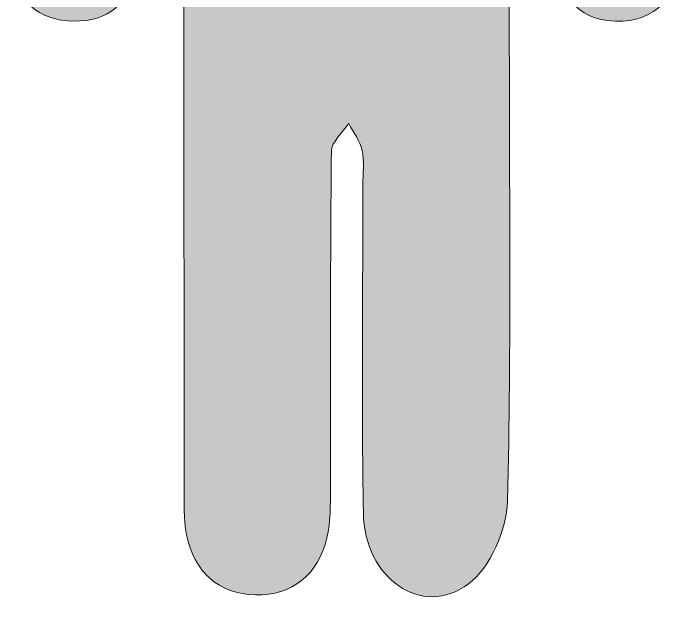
# Model space of a CAD drawing. Header units: inches. Extents: x 239 to 842, y -901 to -178.
# Drawn here: x 599.1 to 842.3, y -759.5 to -539.9 of the extents above; entities that cross this region are included whole.
import ezdxf

# ---------------------------------------------------------------- set-up
doc = ezdxf.new("R2010")
doc.units = ezdxf.units.IN
doc.header["$MEASUREMENT"] = 0
doc.layers.add('Layer 1', color=7, linetype='Continuous')

# ---------------------------------------------------------------- blocks, each defined once
blk = doc.blocks.new('block 5')
at = {"layer": 'Layer 1', "true_color": 0x040404}
h = blk.add_hatch(color=18, dxfattribs=at)
h.dxf.hatch_style = 2
edge = h.paths.add_edge_path()
edge.add_spline(control_points=[(655.49, -433.5), (652.44, -454.04), (649.26, -474.56), (646.4, -495.12), (645.08, -504.63), (644.65, -514.26), (643.31, -523.76), (641.52, -536.42), (633.5, -542.75), (621.09, -542.68), (608.34, -542.61), (599.11, -534.83), (599.82, -522.9), (602.66, -475.09), (604.52, -426.69), (629.19, -383.52), (643.94, -357.71), (668.8, -346.85), (696.82, -345.33), (718.79, -344.14), (741.63, -344.42), (762.97, -349.11), (806.26, -358.62), (821.36, -393.99), (829.32, -432.37), (834.91, -459.31), (837.52, -486.91), (840.51, -514.32), (842.34, -531.1), (834.07, -542.01), (820.28, -542.66), (804.7, -543.4), (797.77, -534.59), (796.06, -519.82), (793.23, -495.41), (789.93, -471.05), (786.57, -446.7), (785.94, -442.17), (784.08, -437.81), (779.09, -433.7), (779.09, -471.61), (779.09, -509.53), (779.09, -547.44), (779.09, -603.91), (779.8, -660.39), (778.44, -716.83), (778.19, -727.22), (772.24, -741), (764.25, -746.94), (747.31, -759.53), (726.49, -744.99), (726.11, -721.1), (725.49, -681.46), (725.93, -641.81), (725.92, -602.16), (725.92, -597.96), (726.56, -593.61), (725.7, -589.59), (724.96, -586.12), (722.51, -583.03), (720.81, -579.77), (718.62, -583.13), (714.55, -586.47), (714.52, -589.85), (714.07, -630.69), (714.26, -671.54), (714.16, -712.39), (714.14, -718.36), (714.24, -724.51), (712.89, -730.24), (709.73, -743.62), (700.24, -751.22), (686.97, -750.94), (673.66, -750.66), (664.62, -742.54), (661.95, -729.1), (660.8, -723.29), (661.06, -717.15), (661.05, -711.16), (661, -618.68), (661.02, -526.2), (661.02, -433.72), (659.18, -433.65), (657.33, -433.57), (655.49, -433.5)], knot_values=[0, 0, 0, 0, 1, 1, 1, 2, 2, 2, 3, 3, 3, 4, 4, 4, 5, 5, 5, 6, 6, 6, 7, 7, 7, 8, 8, 8, 9, 9, 9, 10, 10, 10, 11, 11, 11, 12, 12, 12, 13, 13, 13, 14, 14, 14, 15, 15, 15, 16, 16, 16, 17, 17, 17, 18, 18, 18, 19, 19, 19, 20, 20, 20, 21, 21, 21, 22, 22, 22, 23, 23, 23, 24, 24, 24, 25, 25, 25, 26, 26, 26, 27, 27, 27, 28, 28, 28, 28], degree=3, periodic=1)
at = {"layer": 'Layer 1', "lineweight": 0}
blk.add_open_spline([(655.49, -433.5), (652.44, -454.04), (649.26, -474.56), (646.4, -495.12), (645.08, -504.63), (644.65, -514.26), (643.31, -523.76), (641.52, -536.42), (633.5, -542.75), (621.09, -542.68), (608.34, -542.61), (599.11, -534.83), (599.82, -522.9), (602.66, -475.09), (604.52, -426.69), (629.19, -383.52), (643.94, -357.71), (668.8, -346.85), (696.82, -345.33), (718.79, -344.14), (741.63, -344.42), (762.97, -349.11), (806.26, -358.62), (821.36, -393.99), (829.32, -432.37), (834.91, -459.31), (837.52, -486.91), (840.51, -514.32), (842.34, -531.1), (834.07, -542.01), (820.28, -542.66), (804.7, -543.4), (797.77, -534.59), (796.06, -519.82), (793.23, -495.41), (789.93, -471.05), (786.57, -446.7), (785.94, -442.17), (784.08, -437.81), (779.09, -433.7), (779.09, -471.61), (779.09, -509.53), (779.09, -547.44), (779.09, -603.91), (779.8, -660.39), (778.44, -716.83), (778.19, -727.22), (772.24, -741), (764.25, -746.94), (747.31, -759.53), (726.49, -744.99), (726.11, -721.1), (725.49, -681.46), (725.93, -641.81), (725.92, -602.16), (725.92, -597.96), (726.56, -593.61), (725.7, -589.59), (724.96, -586.12), (722.51, -583.03), (720.81, -579.77), (718.62, -583.13), (714.55, -586.47), (714.52, -589.85), (714.07, -630.69), (714.26, -671.54), (714.16, -712.39), (714.14, -718.36), (714.24, -724.51), (712.89, -730.24), (709.73, -743.62), (700.24, -751.22), (686.97, -750.94), (673.66, -750.66), (664.62, -742.54), (661.95, -729.1), (660.8, -723.29), (661.06, -717.15), (661.05, -711.16), (661, -618.68), (661.02, -526.2), (661.02, -433.72), (659.18, -433.65), (657.33, -433.57), (655.49, -433.5)], degree=3, knots=[0, 0, 0, 0, 1, 1, 1, 2, 2, 2, 3, 3, 3, 4, 4, 4, 5, 5, 5, 6, 6, 6, 7, 7, 7, 8, 8, 8, 9, 9, 9, 10, 10, 10, 11, 11, 11, 12, 12, 12, 13, 13, 13, 14, 14, 14, 15, 15, 15, 16, 16, 16, 17, 17, 17, 18, 18, 18, 19, 19, 19, 20, 20, 20, 21, 21, 21, 22, 22, 22, 23, 23, 23, 24, 24, 24, 25, 25, 25, 26, 26, 26, 27, 27, 27, 28, 28, 28, 28], dxfattribs=at)
blk = doc.blocks.new('block 4')
at = {"layer": 'Layer 1'}
blk.add_blockref('block 5', (0, 0), dxfattribs=at)
blk = doc.blocks.new('block 2')
at = {"layer": 'Layer 1'}
blk.add_blockref('block 4', (0, 0), dxfattribs=at)

msp = doc.modelspace()

# ---------------------------------------------------------------- block references
at = {"layer": 'Layer 1'}
msp.add_blockref('block 2', (0, 0), dxfattribs=at)

doc.saveas('drawing.dxf')
